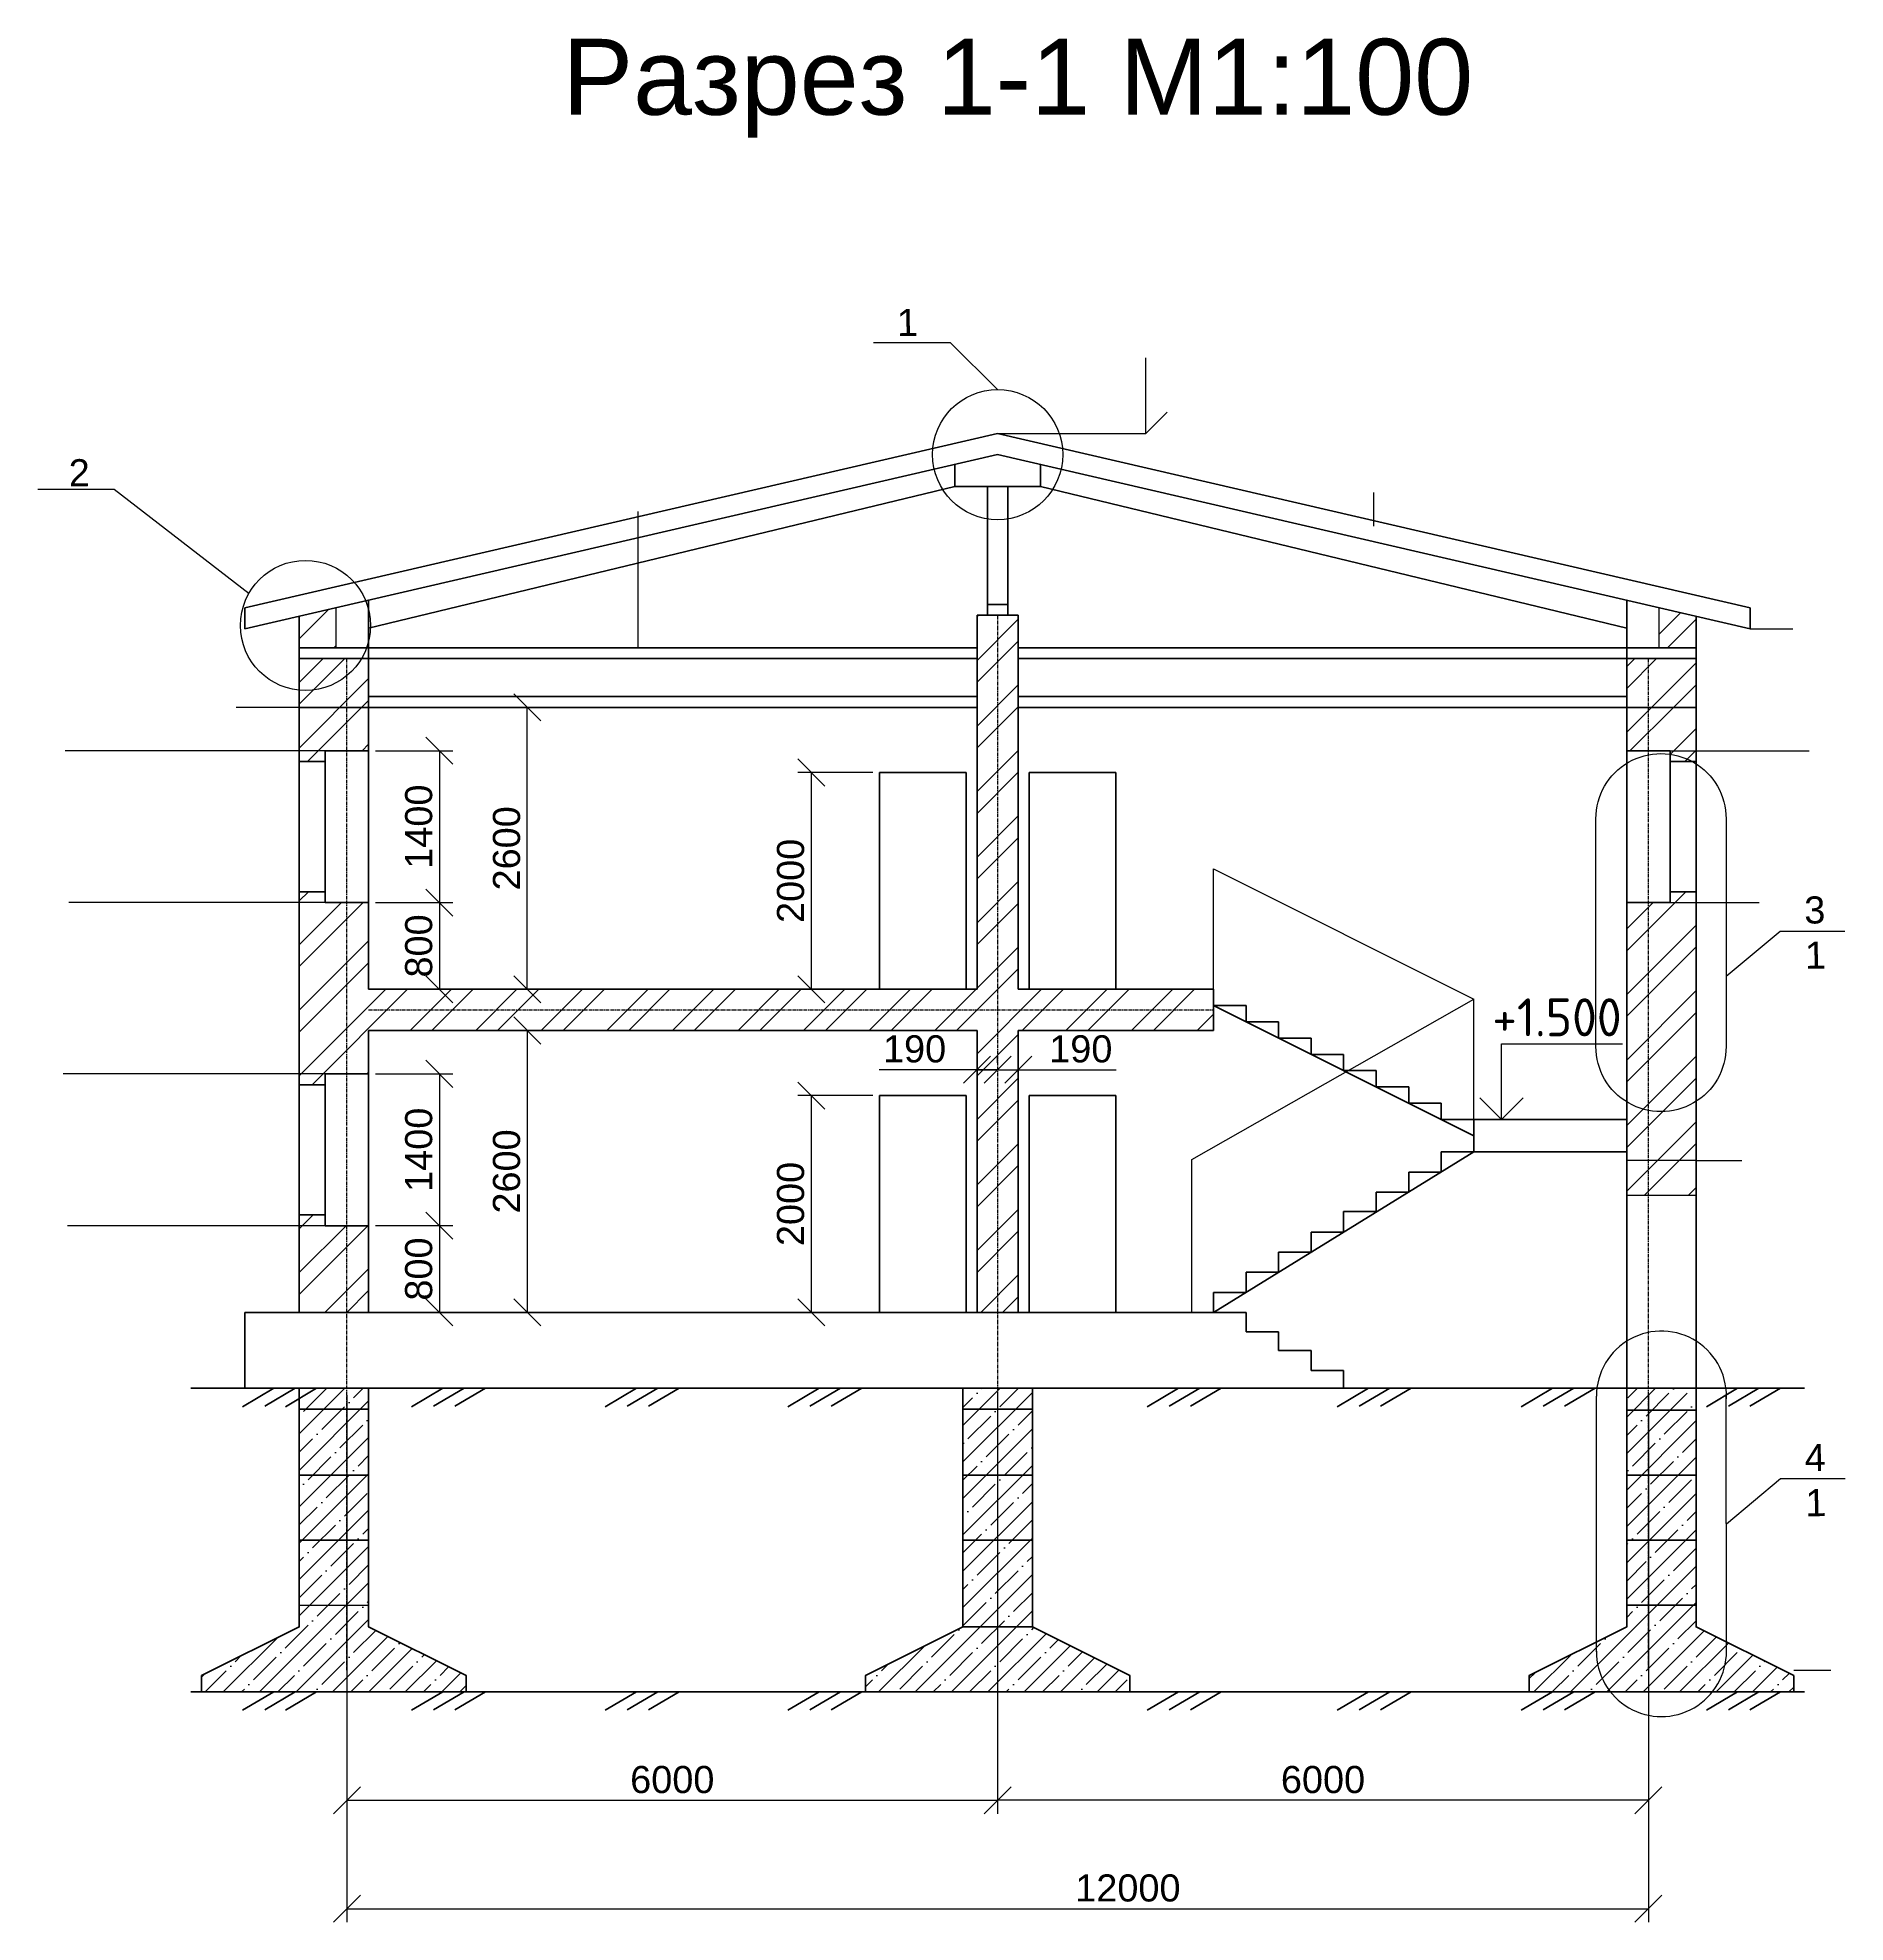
# Model space of a CAD drawing. Header units: millimetres. Extents: x -229914 to 856942, y -268655 to 87212.
# Drawn here: x 361002 to 377669, y -53471 to -36089 of the extents above; entities that cross this region are included whole.
import ezdxf

# ---------------------------------------------------------------- set-up
doc = ezdxf.new("R2010")
doc.units = ezdxf.units.MM
doc.linetypes.add('DASHDOT_axis', pattern=[24, 20, -1.5, 1, -1.5])
doc.linetypes.add('осевая', pattern=[50.8, 31.75, -6.35, 6.35, -6.35])
for name, color, linetype, lineweight in [('каменные и деревянные эл', 7, 'Continuous', 60), ('линия земли на разрезе', 7, 'Continuous', 70), ('линия проёмов ворот дверей и окон', 7, 'Continuous', 40), ('Ось', 7, 'DASHDOT_axis', 25)]:
    doc.layers.add(name, color=color, linetype=linetype, lineweight=lineweight)
doc.styles.add('GOST-2.304_Type-B', font='GOST Common.ttf')
doc.styles.get("Standard").update_dxf_attribs({"font": 'arial.ttf'})
doc.styles.add('Аннотативный', font='arial.ttf')
doc.dimstyles.new('Копия Аннотативный', dxfattribs={"dimscale": 0, "dimtxt": 2.5, "dimasz": 2.5, "dimexe": 1.25, "dimexo": 0.625, "dimtad": 1, "dimtxsty": 'Аннотативный', "dimblk": 'OBLIQUE', "dimcen": 2.5, "dimadec": 0, "dimazin": 0, "dimtfac": 1, "dimtmove": 0, "dimatfit": 3, "dimldrblk": 'OBLIQUE', "dimfxl": 1, "dimarcsym": 0})
pattern_1 = [(45, (265925.92, -66352.9), (-302.3562, 302.3562), []), (45, (266127.5, -66352.9), (-302.3562, 302.3562), [])]
pattern_2 = [(45, (265925.92, -66552.9), (-167.85985, 167.85985), []), (45, (266093.78, -66552.9), (-167.85985, 167.85985), [296.7371, -59.3474, 0, -59.3474])]

# ---------------------------------------------------------------- blocks, each defined once
blk = doc.blocks.new('_Oblique')
at = {"color": 0, "linetype": 'ByBlock', "lineweight": -2}
blk.add_line((-0.5, -0.5), (0.5, 0.5), dxfattribs=at)
blk = doc.blocks.new('*D35')
at = {"layer": 'Defpoints', "color": 0, "linetype": 'ByBlock', "transparency": 16777216}
for p in [(364053, -45646), (364053, -47046), (364706, -47046)]:
    blk.add_point(p, dxfattribs=at)
at = {"layer": 'Ось', "color": 0, "linetype": 'ByBlock', "lineweight": -2, "transparency": 16777216}
for p, q in [((364116, -45646), (364831, -45646)), ((364706, -45646), (364706, -47046)), ((364116, -47046), (364831, -47046))]:
    blk.add_line(p, q, dxfattribs=at)
at = {"layer": 'Ось', "color": 0, "linetype": 'ByBlock', "lineweight": -2, "transparency": 16777216, "xscale": 250, "yscale": 250, "zscale": 250}
for p, rotation in [((364706, -45646), 90), ((364706, -47046), 270)]:
    blk.add_blockref('_Oblique', p, dxfattribs=dict(at, rotation=rotation))
at = {"layer": 'Ось', "color": 0, "linetype": 'ByBlock', "transparency": 16777216, "insert": (364516, -46346), "char_height": 250, "attachment_point": 5, "rotation": 90, "style": 'Аннотативный'}
blk.add_mtext('1400', dxfattribs=at)
blk = doc.blocks.new('*D36')
at = {"layer": 'Defpoints', "color": 0, "linetype": 'ByBlock', "transparency": 16777216}
for p in [(364053, -47046), (364053, -47846), (364706, -47846)]:
    blk.add_point(p, dxfattribs=at)
at = {"layer": 'Ось', "color": 0, "linetype": 'ByBlock', "lineweight": -2, "transparency": 16777216}
for p, q in [((364116, -47046), (364831, -47046)), ((364706, -47046), (364706, -47846)), ((364116, -47846), (364831, -47846))]:
    blk.add_line(p, q, dxfattribs=at)
at = {"layer": 'Ось', "color": 0, "linetype": 'ByBlock', "lineweight": -2, "transparency": 16777216, "xscale": 250, "yscale": 250, "zscale": 250}
for p, rotation in [((364706, -47046), 90), ((364706, -47846), 270)]:
    blk.add_blockref('_Oblique', p, dxfattribs=dict(at, rotation=rotation))
at = {"layer": 'Ось', "color": 0, "linetype": 'ByBlock', "transparency": 16777216, "insert": (364516, -47446), "char_height": 250, "attachment_point": 5, "rotation": 90, "style": 'Аннотативный'}
blk.add_mtext('800', dxfattribs=at)
blk = doc.blocks.new('*D37')
at = {"layer": 'Defpoints', "color": 0, "linetype": 'ByBlock', "transparency": 16777216}
for p in [(364053, -45246), (364053, -47846), (365516, -47846)]:
    blk.add_point(p, dxfattribs=at)
at = {"layer": 'Ось', "color": 0, "linetype": 'ByBlock', "lineweight": -2, "transparency": 16777216}
for p, q in [((364116, -45246), (365641, -45246)), ((365516, -45246), (365516, -47846)), ((364116, -47846), (365641, -47846))]:
    blk.add_line(p, q, dxfattribs=at)
at = {"layer": 'Ось', "color": 0, "linetype": 'ByBlock', "lineweight": -2, "transparency": 16777216, "xscale": 250, "yscale": 250, "zscale": 250}
for p, rotation in [((365516, -45246), 90), ((365516, -47846), 270)]:
    blk.add_blockref('_Oblique', p, dxfattribs=dict(at, rotation=rotation))
at = {"layer": 'Ось', "color": 0, "linetype": 'ByBlock', "transparency": 16777216, "insert": (365326, -46546), "char_height": 250, "attachment_point": 5, "rotation": 90, "style": 'Аннотативный'}
blk.add_mtext('2600', dxfattribs=at)
blk = doc.blocks.new('*D38')
at = {"layer": 'Defpoints', "color": 0, "linetype": 'ByBlock', "transparency": 16777216}
for p in [(364053, -42266), (365516, -42266), (364053, -44866)]:
    blk.add_point(p, dxfattribs=at)
at = {"layer": 'Ось', "color": 0, "linetype": 'ByBlock', "lineweight": -2, "transparency": 16777216}
for p, q in [((364116, -42266), (365641, -42266)), ((365516, -44866), (365516, -42266)), ((364116, -44866), (365641, -44866))]:
    blk.add_line(p, q, dxfattribs=at)
at = {"layer": 'Ось', "color": 0, "linetype": 'ByBlock', "lineweight": -2, "transparency": 16777216, "xscale": 250, "yscale": 250, "zscale": 250}
for p, rotation in [((365516, -42266), 90), ((365516, -44866), 270)]:
    blk.add_blockref('_Oblique', p, dxfattribs=dict(at, rotation=rotation))
at = {"layer": 'Ось', "color": 0, "linetype": 'ByBlock', "transparency": 16777216, "insert": (365326, -43566), "char_height": 250, "attachment_point": 5, "rotation": 90, "style": 'Аннотативный'}
blk.add_mtext('2600', dxfattribs=at)
blk = doc.blocks.new('*D39')
at = {"layer": 'Defpoints', "color": 0, "linetype": 'ByBlock', "transparency": 16777216}
for p in [(364053, -42666), (364053, -44066), (364706, -44066)]:
    blk.add_point(p, dxfattribs=at)
at = {"layer": 'Ось', "color": 0, "linetype": 'ByBlock', "lineweight": -2, "transparency": 16777216}
for p, q in [((364116, -42666), (364831, -42666)), ((364706, -42666), (364706, -44066)), ((364116, -44066), (364831, -44066))]:
    blk.add_line(p, q, dxfattribs=at)
at = {"layer": 'Ось', "color": 0, "linetype": 'ByBlock', "lineweight": -2, "transparency": 16777216, "xscale": 250, "yscale": 250, "zscale": 250}
for p, rotation in [((364706, -42666), 90), ((364706, -44066), 270)]:
    blk.add_blockref('_Oblique', p, dxfattribs=dict(at, rotation=rotation))
at = {"layer": 'Ось', "color": 0, "linetype": 'ByBlock', "transparency": 16777216, "insert": (364516, -43366), "char_height": 250, "attachment_point": 5, "rotation": 90, "style": 'Аннотативный'}
blk.add_mtext('1400', dxfattribs=at)
blk = doc.blocks.new('*D40')
at = {"layer": 'Defpoints', "color": 0, "linetype": 'ByBlock', "transparency": 16777216}
for p in [(364053, -44066), (364053, -44866), (364706, -44866)]:
    blk.add_point(p, dxfattribs=at)
at = {"layer": 'Ось', "color": 0, "linetype": 'ByBlock', "lineweight": -2, "transparency": 16777216}
for p, q in [((364116, -44066), (364831, -44066)), ((364706, -44066), (364706, -44866)), ((364116, -44866), (364831, -44866))]:
    blk.add_line(p, q, dxfattribs=at)
at = {"layer": 'Ось', "color": 0, "linetype": 'ByBlock', "lineweight": -2, "transparency": 16777216, "xscale": 250, "yscale": 250, "zscale": 250}
for p, rotation in [((364706, -44066), 90), ((364706, -44866), 270)]:
    blk.add_blockref('_Oblique', p, dxfattribs=dict(at, rotation=rotation))
at = {"layer": 'Ось', "color": 0, "linetype": 'ByBlock', "transparency": 16777216, "insert": (364516, -44466), "char_height": 250, "attachment_point": 5, "rotation": 90, "style": 'Аннотативный'}
blk.add_mtext('800', dxfattribs=at)
blk = doc.blocks.new('*D41')
at = {"layer": 'Defpoints', "color": 0, "linetype": 'ByBlock', "transparency": 16777216}
for p in [(369663, -45608), (369663, -45608), (369853, -45608)]:
    blk.add_point(p, dxfattribs=at)
at = {"layer": 'Ось', "color": 0, "linetype": 'ByBlock', "lineweight": -2, "transparency": 16777216}
for p, q in [((369663, -45545), (369663, -45483)), ((369853, -45545), (369853, -45483)), ((369663, -45608), (368760, -45608)), ((369853, -45608), (369663, -45608))]:
    blk.add_line(p, q, dxfattribs=at)
at = {"layer": 'Ось', "color": 0, "linetype": 'ByBlock', "lineweight": -2, "transparency": 16777216, "xscale": 250, "yscale": 250, "zscale": 250, "rotation": 180}
blk.add_blockref('_Oblique', (369663, -45608), dxfattribs=at)
at = {"layer": 'Ось', "color": 0, "linetype": 'ByBlock', "lineweight": -2, "transparency": 16777216, "xscale": 250, "yscale": 250, "zscale": 250}
blk.add_blockref('_Oblique', (369853, -45608), dxfattribs=at)
at = {"layer": 'Ось', "color": 0, "linetype": 'ByBlock', "transparency": 16777216, "insert": (369087, -45417), "char_height": 250, "attachment_point": 5, "style": 'Аннотативный'}
blk.add_mtext('190', dxfattribs=at)
blk = doc.blocks.new('*D42')
at = {"layer": 'Defpoints', "color": 0, "linetype": 'ByBlock', "transparency": 16777216}
for p in [(369853, -45608), (370043, -45608), (370043, -45608)]:
    blk.add_point(p, dxfattribs=at)
at = {"layer": 'Ось', "color": 0, "linetype": 'ByBlock', "lineweight": -2, "transparency": 16777216}
for p, q in [((369853, -45545), (369853, -45483)), ((369853, -45608), (370043, -45608)), ((370043, -45608), (370946, -45608)), ((370043, -45670), (370043, -45733))]:
    blk.add_line(p, q, dxfattribs=at)
at = {"layer": 'Ось', "color": 0, "linetype": 'ByBlock', "lineweight": -2, "transparency": 16777216, "xscale": 250, "yscale": 250, "zscale": 250, "rotation": 180}
blk.add_blockref('_Oblique', (369853, -45608), dxfattribs=at)
at = {"layer": 'Ось', "color": 0, "linetype": 'ByBlock', "lineweight": -2, "transparency": 16777216, "xscale": 250, "yscale": 250, "zscale": 250}
blk.add_blockref('_Oblique', (370043, -45608), dxfattribs=at)
at = {"layer": 'Ось', "color": 0, "linetype": 'ByBlock', "transparency": 16777216, "insert": (370620, -45417), "char_height": 250, "attachment_point": 5, "style": 'Аннотативный'}
blk.add_mtext('190', dxfattribs=at)
blk = doc.blocks.new('*D43')
at = {"layer": 'Defpoints', "color": 0, "linetype": 'ByBlock', "transparency": 16777216}
for p in [(368763, -45846), (368135, -47846), (368763, -47846)]:
    blk.add_point(p, dxfattribs=at)
at = {"layer": 'Ось', "color": 0, "linetype": 'ByBlock', "lineweight": -2, "transparency": 16777216}
for p, q in [((368701, -45846), (368010, -45846)), ((368135, -45846), (368135, -47846)), ((368701, -47846), (368010, -47846))]:
    blk.add_line(p, q, dxfattribs=at)
at = {"layer": 'Ось', "color": 0, "linetype": 'ByBlock', "lineweight": -2, "transparency": 16777216, "xscale": 250, "yscale": 250, "zscale": 250}
for p, rotation in [((368135, -45846), 90), ((368135, -47846), 270)]:
    blk.add_blockref('_Oblique', p, dxfattribs=dict(at, rotation=rotation))
at = {"layer": 'Ось', "color": 0, "linetype": 'ByBlock', "transparency": 16777216, "insert": (367945, -46846), "char_height": 250, "attachment_point": 5, "rotation": 90, "style": 'Аннотативный'}
blk.add_mtext('2000', dxfattribs=at)
blk = doc.blocks.new('*D44')
at = {"layer": 'Defpoints', "color": 0, "linetype": 'ByBlock', "transparency": 16777216}
for p in [(368763, -42866), (368135, -44866), (368763, -44866)]:
    blk.add_point(p, dxfattribs=at)
at = {"layer": 'Ось', "color": 0, "linetype": 'ByBlock', "lineweight": -2, "transparency": 16777216}
for p, q in [((368701, -42866), (368010, -42866)), ((368135, -42866), (368135, -44866)), ((368701, -44866), (368010, -44866))]:
    blk.add_line(p, q, dxfattribs=at)
at = {"layer": 'Ось', "color": 0, "linetype": 'ByBlock', "lineweight": -2, "transparency": 16777216, "xscale": 250, "yscale": 250, "zscale": 250}
for p, rotation in [((368135, -42866), 90), ((368135, -44866), 270)]:
    blk.add_blockref('_Oblique', p, dxfattribs=dict(at, rotation=rotation))
at = {"layer": 'Ось', "color": 0, "linetype": 'ByBlock', "transparency": 16777216, "insert": (367945, -43866), "char_height": 250, "attachment_point": 5, "rotation": 90, "style": 'Аннотативный'}
blk.add_mtext('2000', dxfattribs=at)
blk = doc.blocks.new('*D353')
at = {"color": 0, "lineweight": -2, "transparency": 16777216}
for p, q in [((363853, -48609), (363853, -52471)), ((369853, -48609), (369853, -52471)), ((363853, -52346), (369853, -52346))]:
    blk.add_line(p, q, dxfattribs=at)
at = {"layer": 'Defpoints', "color": 0, "transparency": 16777216}
for p in [(363853, -48546), (369853, -48546), (369853, -52346)]:
    blk.add_point(p, dxfattribs=at)
at = {"color": 0, "lineweight": -2, "transparency": 16777216, "xscale": 250, "yscale": 250, "zscale": 250, "rotation": 180}
blk.add_blockref('_Oblique', (363853, -52346), dxfattribs=at)
at = {"color": 0, "lineweight": -2, "transparency": 16777216, "xscale": 250, "yscale": 250, "zscale": 250}
blk.add_blockref('_Oblique', (369853, -52346), dxfattribs=at)
at = {"color": 0, "transparency": 16777216, "insert": (366853, -52156), "char_height": 250, "attachment_point": 5, "style": 'Аннотативный'}
blk.add_mtext('6000', dxfattribs=at)
blk = doc.blocks.new('*D354')
at = {"color": 0, "lineweight": -2, "transparency": 16777216}
for p, q in [((369853, -48609), (369853, -52471)), ((375853, -48609), (375853, -52471)), ((375853, -52346), (369853, -52346))]:
    blk.add_line(p, q, dxfattribs=at)
at = {"layer": 'Defpoints', "color": 0, "transparency": 16777216}
for p in [(369853, -48546), (375853, -48546), (369853, -52346)]:
    blk.add_point(p, dxfattribs=at)
at = {"color": 0, "lineweight": -2, "transparency": 16777216, "xscale": 250, "yscale": 250, "zscale": 250, "rotation": 180}
blk.add_blockref('_Oblique', (369853, -52346), dxfattribs=at)
at = {"color": 0, "lineweight": -2, "transparency": 16777216, "xscale": 250, "yscale": 250, "zscale": 250}
blk.add_blockref('_Oblique', (375853, -52346), dxfattribs=at)
at = {"color": 0, "transparency": 16777216, "insert": (372853, -52156), "char_height": 250, "attachment_point": 5, "style": 'Аннотативный'}
blk.add_mtext('6000', dxfattribs=at)
blk = doc.blocks.new('*D355')
at = {"color": 0, "lineweight": -2, "transparency": 16777216}
for p, q in [((363853, -52409), (363853, -53471)), ((375853, -52409), (375853, -53471)), ((363853, -53346), (375853, -53346))]:
    blk.add_line(p, q, dxfattribs=at)
at = {"layer": 'Defpoints', "color": 0, "transparency": 16777216}
for p in [(363853, -52346), (375853, -52346), (375853, -53346)]:
    blk.add_point(p, dxfattribs=at)
at = {"color": 0, "lineweight": -2, "transparency": 16777216, "xscale": 250, "yscale": 250, "zscale": 250, "rotation": 180}
blk.add_blockref('_Oblique', (363853, -53346), dxfattribs=at)
at = {"color": 0, "lineweight": -2, "transparency": 16777216, "xscale": 250, "yscale": 250, "zscale": 250}
blk.add_blockref('_Oblique', (375853, -53346), dxfattribs=at)
at = {"color": 0, "transparency": 16777216, "insert": (371054, -53156), "char_height": 250, "attachment_point": 5, "style": 'Аннотативный'}
blk.add_mtext('12000', dxfattribs=at)

msp = doc.modelspace()

# ---------------------------------------------------------------- hatches: boundary and pattern name
at = {"lineweight": 25}
h = msp.add_hatch(dxfattribs=at)
h.set_pattern_fill('ANSI32', color=256, scale=44.892)
h.set_pattern_definition(pattern_1)
h.paths.add_polyline_path([(363413.41508, -41424.81293), (363413.15985, -41716.18822), (363753.15985, -41716.18822), (363753.15985, -41346.20415)])
h = msp.add_hatch(dxfattribs=at)
h.set_pattern_fill('ANSI32', color=256, scale=44.892)
h.set_pattern_definition(pattern_1)
h.paths.add_polyline_path([(376292.90462, -41424.81293), (376293.15985, -41716.18822), (375953.15985, -41716.18822), (375953.15985, -41346.20415)])
h = msp.add_hatch(dxfattribs=at)
h.set_pattern_fill('ANSI32', color=256, scale=44.892)
h.set_pattern_definition(pattern_1)
h.paths.add_polyline_path([(369663.15985, -44866.18822), (364053.15985, -44866.18822), (364053.15985, -44066.18822), (363653.15985, -44066.18822), (363653.15985, -43966.18822), (363413.15985, -43966.18822), (363413.15985, -45746.18822), (363653.15985, -45746.18822), (363653.15985, -45646.18822), (364053.15985, -45646.18822), (364053.15985, -45246.18822), (369663.15985, -45246.18822), (369663.15985, -47846.18822), (370043.15985, -47846.18822), (370043.15985, -45246.18822), (371843.15985, -45246.18822), (371843.15985, -44866.18822), (370043.15985, -44866.18822), (370043.15985, -41416.18822), (369663.15985, -41416.18822)])
h = msp.add_hatch(dxfattribs=at)
h.set_pattern_fill('ANSI32', color=256, scale=44.892)
h.set_pattern_definition(pattern_1)
h.paths.add_polyline_path([(364053.15985, -41816.18822), (363413.15985, -41816.18822), (363413.15985, -42666.18822), (364053.15985, -42666.18822)])
h.paths.add_polyline_path([(376293.15985, -41816.18822), (375653.15985, -41816.18822), (375653.15985, -42266.18822), (376293.15985, -42266.18822)])
h = msp.add_hatch(dxfattribs=at)
h.set_pattern_fill('ANSI32', color=256, scale=44.892)
h.set_pattern_definition(pattern_1)
h.paths.add_polyline_path([(376293.15985, -42266.18822), (375653.15985, -42266.18822), (375653.15985, -42666.18822), (376053.15985, -42666.18822), (376053.15985, -42766.18822), (376293.15985, -42766.18822)])
h.paths.add_polyline_path([(376293.15985, -43966.18822), (376053.15985, -43966.18822), (376053.15985, -44066.18822), (375653.15985, -44066.18822), (375653.15985, -46446.18822), (376293.15985, -46446.18822)])
h.paths.add_polyline_path([(376293.15985, -46446.18822), (375653.15985, -46446.18822), (375653.15985, -46766.68156), (376293.15985, -46766.68156)])
at = {"linetype": 'DASHDOT_axis'}
h = msp.add_hatch(dxfattribs=at)
h.set_pattern_fill('ANSI32', color=256, scale=44.892)
h.set_pattern_definition(pattern_1)
h.paths.add_polyline_path([(363653.15985, -42766.18822), (363653.15985, -42666.18822), (363413.15985, -42666.18822), (363413.15985, -42766.18822)])
at = {"lineweight": 25}
h = msp.add_hatch(dxfattribs=at)
h.set_pattern_fill('ANSI32', color=256, scale=44.892)
h.set_pattern_definition(pattern_1)
h.paths.add_polyline_path([(363413.15985, -47846.18822), (364053.15985, -47846.18822), (364053.15985, -47046.18822), (363653.15985, -47046.18822), (363653.15985, -46946.18822), (363413.15985, -46946.18822)])
h = msp.add_hatch(dxfattribs=at)
h.set_pattern_fill('ANSI35', color=256, scale=37.3842)
h.set_pattern_definition(pattern_2)
h.paths.add_polyline_path([(364053.15985, -48946.18822), (363413.15985, -48946.18822), (363413.15985, -49546.18822), (364053.15985, -49546.18822)])
h.paths.add_polyline_path([(364053.15985, -49546.18822), (363413.15985, -49546.18822), (363413.15985, -50146.18822), (364053.15985, -50146.18822)])
h.paths.add_polyline_path([(364053.15985, -50146.18822), (363413.15985, -50146.18822), (363413.15985, -50746.18822), (364053.15985, -50746.18822)])
h.paths.add_polyline_path([(364053.15985, -50746.18822), (363413.15985, -50746.18822), (362513.15985, -51196.18822), (362513.15985, -51346.18822), (364953.15985, -51346.18822), (364953.15985, -51196.18822)])
h.paths.add_polyline_path([(364053.15985, -48546.18822), (363572.57346, -48546.18822), (363413.15985, -48640.29455), (363413.15985, -48946.18822), (364053.15985, -48946.18822)])
h = msp.add_hatch(dxfattribs=at)
h.set_pattern_fill('ANSI35', color=256, scale=37.3842)
h.set_pattern_definition(pattern_2)
h.paths.add_polyline_path([(370173.15985, -48946.18822), (369533.15985, -48946.18822), (369533.15985, -49546.18822), (370173.15985, -49546.18822)])
h.paths.add_polyline_path([(370173.15985, -49546.18822), (369533.15985, -49546.18822), (369533.15985, -50146.18822), (370173.15985, -50146.18822)])
h.paths.add_polyline_path([(370173.15985, -50146.18822), (369533.15985, -50146.18822), (369533.15985, -50746.18822), (370173.15985, -50746.18822)])
h.paths.add_polyline_path([(370173.15985, -50746.18822), (369533.15985, -50746.18822), (368633.15985, -51196.18822), (368633.15985, -51346.18822), (371073.15985, -51346.18822), (371073.15985, -51196.18822)])
h.paths.add_polyline_path([(370173.15985, -48546.18822), (369692.57346, -48546.18822), (369533.15985, -48640.29455), (369533.15985, -48946.18822), (370173.15985, -48946.18822)])
h = msp.add_hatch(dxfattribs=at)
h.set_pattern_fill('ANSI35', color=256, scale=37.3842)
h.set_pattern_definition(pattern_2)
h.paths.add_polyline_path([(375653.15985, -48946.18822), (376293.15985, -48946.18822), (376293.15985, -49546.18822), (375653.15985, -49546.18822)])
h.paths.add_polyline_path([(375653.15985, -49546.18822), (376293.15985, -49546.18822), (376293.15985, -50146.18822), (375653.15985, -50146.18822)])
h.paths.add_polyline_path([(375653.15985, -50146.18822), (376293.15985, -50146.18822), (376293.15985, -50746.18822), (375653.15985, -50746.18822)])
h.paths.add_polyline_path([(375653.15985, -50746.18822), (376293.15985, -50746.18822), (377193.15985, -51196.18822), (377193.15985, -51346.18822), (374753.15985, -51346.18822), (374753.15985, -51196.18822)])
h.paths.add_polyline_path([(375653.15985, -48546.18822), (376133.74624, -48546.18822), (376293.15985, -48640.29455), (376293.15985, -48946.18822), (375653.15985, -48946.18822)])

# ---------------------------------------------------------------- linework, layer by layer
for p, q in [((369418.65187, -38902.38462), (368707.67394, -38902.38462)), ((369853.15985, -39334.81064), (369418.65187, -38902.38462)), ((371219.93947, -39741.19914), (371219.93947, -39042.95686)), ((371219.93947, -39741.19914), (371417.53178, -39542.2978)), ((371219.93947, -39741.19914), (371219.93947, -39741.19914)), ((376569.3366, -44745.11267), (377068.05004, -44329.27675)), ((377068.05004, -44329.27675), (377665.61199, -44329.27675)), ((376293.15985, -46766.68156), (375653.15985, -46766.68156)), ((375373.59819, -50975.91447), (375373.59338, -48619.30081)), ((376573.58827, -50971.03611), (376571.79183, -48619.30081)), ((376572.69005, -49795.16846), (377071.40349, -49379.33254)), ((377071.40349, -49379.33254), (377668.96544, -49379.33254))]:
    msp.add_line(p, q)
for p, q in [((363753.15985, -41716.18822), (363753.15985, -41346.20415)), ((375953.15985, -41716.18822), (375953.15985, -41346.20415)), ((363653.15985, -42666.18822), (363653.15985, -42766.18822)), ((371843.15985, -44866.18822), (371843.15985, -43756.18822)), ((371843.15985, -43756.18822), (374243.15985, -44956.18822)), ((371843.15985, -44866.18822), (371843.15985, -45016.18822)), ((374243.15985, -46066.18822), (374243.15985, -44956.18822)), ((374243.15985, -46066.18822), (374243.15985, -46216.18822)), ((371643.15985, -47846.18822), (371643.15985, -46436.18822)), ((376293.15985, -46446.18822), (375653.15985, -46446.18822)), ((364053.15985, -47046.18822), (363653.15985, -47046.18822)), ((372743.15985, -48346.18822), (372743.15985, -48346.18822)), ((363413.15985, -50546.18822), (364053.15985, -50546.18822))]:
    msp.add_line(p, q, dxfattribs=at)
at = {"linetype": 'осевая'}
msp.add_line((369853.15985, -41416.18822), (369853.15985, -51146.18822), dxfattribs=at)
at = {"lineweight": 40}
for p, q in [((375653.15985, -42666.18822), (376053.15985, -42666.18822)), ((376053.15985, -44066.18822), (376053.15985, -42666.18822)), ((363653.15985, -42766.18822), (363413.15985, -42766.18822)), ((376053.15985, -42766.18822), (376293.15985, -42766.18822)), ((363653.15985, -43966.18822), (363413.15985, -43966.18822)), ((376053.15985, -43966.18822), (376293.15985, -43966.18822)), ((375653.15985, -44066.18822), (376053.15985, -44066.18822)), ((364053.15985, -45646.18822), (363653.15985, -45646.18822)), ((363653.15985, -47046.18822), (363653.15985, -45646.18822)), ((363653.15985, -45746.18822), (363413.15985, -45746.18822)), ((363653.15985, -46946.18822), (363413.15985, -46946.18822))]:
    msp.add_line(p, q, dxfattribs=at)
at = {"linetype": 'осевая', "lineweight": 25}
msp.add_line((364053.15985, -45056.18822), (371843.15985, -45056.18822), dxfattribs=at)
at = {"lineweight": 60}
for p, q in [((363413.15985, -48738.8106), (364053.15985, -48738.8106)), ((369533.15985, -48738.8106), (370173.15985, -48738.8106)), ((370173.15985, -48738.8106), (369533.15985, -48738.8106)), ((376293.15985, -48746.18822), (375653.15985, -48746.18822)), ((363413.15985, -49346.18822), (364053.15985, -49346.18822)), ((369533.15985, -49346.18822), (370173.15985, -49346.18822)), ((376293.15985, -49346.18822), (375653.15985, -49346.18822)), ((363413.15985, -49946.18822), (364053.15985, -49946.18822)), ((369533.15985, -49946.18822), (370173.15985, -49946.18822)), ((376293.15985, -49946.18822), (375653.15985, -49946.18822)), ((376293.15985, -50546.18822), (375653.15985, -50546.18822)), ((369533.15985, -50746.18822), (370173.15985, -50746.18822))]:
    msp.add_line(p, q, dxfattribs=at)
for points in [[(362950.41129, -41219.53203), (361707.78702, -40255.27212), (361001.76587, -40255.27212)], [(366142.43958, -47846.18822), (366172.24518, -47846.18822)]]:
    msp.add_lwpolyline(points)
at = {"lineweight": 40}
msp.add_lwpolyline([(364053.15985, -44066.18822), (363653.15985, -44066.18822), (363653.15985, -42666.18822), (364053.15985, -42666.18822)], dxfattribs=at)
msp.add_lwpolyline([(376569.61081, -43292.2931), (376569.61076, -45394.23585, -1.0004224427), (375369.61087, -45394.23585), (375369.61081, -43292.2931, -1.0000000255)], format="xyb", close=True)
at = {"linetype": 'DASHDOT_axis'}
for points in [[(363853.15985, -51346.18822), (363853.15985, -52349.93822)], [(369853.15985, -51346.18822), (369853.15985, -52349.93822)], [(375853.15985, -51346.18822), (375853.15985, -52349.93822)]]:
    msp.add_lwpolyline(points, dxfattribs=at)
for centre in [(369853.15985, -39934.81064), (363471.20719, -41510.02782)]:
    msp.add_circle(centre, 600)
for centre, start, end in [((375973.59328, -48618.95568), 355.602215064, 180.032957075), ((375973.59328, -50973.48886), 179.768604281, 0.234221303)]:
    msp.add_arc(centre, 600, start, end)
at = {"layer": 'каменные и деревянные эл'}
for p, q in [((362913.15985, -41346.94849), (369853.15985, -39741.19914)), ((376793.15985, -41346.94849), (369853.15985, -39741.19914)), ((369853.15985, -39934.81064), (362913.15985, -41540.55998)), ((369853.15985, -39934.81064), (376793.15985, -41540.55998)), ((369458.15985, -40228.55755), (369458.15985, -40026.20415)), ((370248.15985, -40228.55755), (370248.15985, -40026.20415)), ((364053.15985, -41533.94974), (369458.15985, -40228.55755)), ((369458.15985, -40228.55755), (370248.15985, -40228.55755)), ((369758.15985, -41316.18822), (369758.15985, -40228.55755)), ((369948.15985, -41316.18822), (369948.15985, -40228.55755)), ((375653.15985, -41533.94974), (370248.15985, -40228.55755)), ((362913.15985, -41540.55998), (362913.15985, -41346.94849)), ((369758.15985, -41416.18822), (369758.15985, -41316.18822)), ((369758.15985, -41316.18822), (369948.15985, -41316.18822)), ((369948.15985, -41316.18822), (369948.15985, -41416.18822)), ((375653.15985, -48546.18822), (375653.15985, -41276.79136)), ((376793.15985, -41346.94849), (376793.15985, -41540.55998)), ((363413.15985, -41424.87199), (363413.15985, -47846.18822)), ((369663.15985, -44866.18822), (369663.15985, -41416.18822)), ((369663.15985, -41416.18822), (370043.15985, -41416.18822)), ((370043.15985, -44866.18822), (370043.15985, -41416.18822)), ((376293.15985, -48546.18822), (376293.15985, -41423.70984)), ((363413.15985, -41716.18822), (369663.15985, -41716.18822)), ((370043.15985, -41716.18822), (376293.15985, -41716.18822)), ((363413.15985, -41816.18822), (369663.15985, -41816.18822)), ((370043.15985, -41816.18822), (376293.15985, -41816.18822)), ((364053.15985, -42166.18822), (369663.15985, -42166.18822)), ((370043.15985, -42166.18822), (375653.15985, -42166.18822)), ((363413.15985, -42266.18822), (369663.15985, -42266.18822)), ((370043.15985, -42266.18822), (376293.15985, -42266.18822)), ((364053.15985, -44866.18822), (369663.15985, -44866.18822)), ((370043.15985, -44866.18822), (371843.15985, -44866.18822)), ((371843.15985, -44866.18822), (371843.15985, -45246.18822)), ((371843.15985, -45016.18822), (372143.15985, -45016.18822)), ((372143.15985, -45016.18822), (372143.15985, -45166.18822)), ((372143.15985, -45166.18822), (372443.15985, -45166.18822)), ((372443.15985, -45166.18822), (372443.15985, -45316.18822)), ((364053.15985, -45246.18822), (369663.15985, -45246.18822)), ((364053.15985, -45246.18822), (364053.15985, -47846.18822)), ((369663.15985, -47846.18822), (369663.15985, -45246.18822)), ((370043.15985, -47846.18822), (370043.15985, -45246.18822)), ((371843.15985, -45246.18822), (370043.15985, -45246.18822)), ((372443.15985, -45316.18822), (372743.15985, -45316.18822)), ((372743.15985, -45316.18822), (372743.15985, -45466.18822)), ((372743.15985, -45466.18822), (373043.15985, -45466.18822)), ((373043.15985, -45466.18822), (373043.15985, -45616.18822)), ((373043.15985, -45616.18822), (373343.15985, -45616.18822)), ((373343.15985, -45616.18822), (373343.15985, -45766.18822)), ((373343.15985, -45766.18822), (373643.15985, -45766.18822)), ((373643.15985, -45766.18822), (373643.15985, -45916.18822)), ((373643.15985, -45916.18822), (373943.15985, -45916.18822)), ((373943.15985, -45916.18822), (373943.15985, -46066.18822)), ((373943.15985, -46066.18822), (375653.15985, -46066.18822)), ((371843.15985, -47846.18822), (374243.15985, -46366.18822)), ((374243.15985, -46366.18822), (373943.15985, -46366.18822)), ((373943.15985, -46366.18822), (373943.15985, -46551.18822)), ((375653.15985, -46366.18822), (374153.15985, -46366.18822)), ((373943.15985, -46551.18822), (373643.15985, -46551.18822)), ((373643.15985, -46551.18822), (373643.15985, -46736.18822)), ((373643.15985, -46736.18822), (373343.15985, -46736.18822)), ((373343.15985, -46736.18822), (373343.15985, -46916.18822)), ((373343.15985, -46916.18822), (373043.15985, -46916.18822)), ((373043.15985, -46916.18822), (373043.15985, -47106.18822)), ((373043.15985, -47106.18822), (372743.15985, -47106.18822)), ((372743.15985, -47106.18822), (372743.15985, -47291.18822)), ((372743.15985, -47291.18822), (372443.15985, -47291.18822)), ((372443.15985, -47291.18822), (372443.15985, -47476.18822)), ((372443.15985, -47476.18822), (372143.15985, -47476.18822)), ((372143.15985, -47476.18822), (372143.15985, -47661.18822)), ((372143.15985, -47661.18822), (371843.15985, -47661.18822)), ((371843.15985, -47661.18822), (371843.15985, -47846.18822)), ((362913.15985, -47846.18822), (371843.15985, -47846.18822)), ((362913.15985, -47846.18822), (362913.15985, -48546.18822)), ((371843.15985, -47846.18822), (372143.15985, -47846.18822)), ((372143.15985, -47846.18822), (372143.15985, -48026.18822)), ((372143.15985, -48026.18822), (372443.15985, -48026.18822)), ((372443.15985, -48026.18822), (372443.15985, -48196.18822)), ((372443.15985, -48196.18822), (372743.15985, -48196.18822)), ((372743.15985, -48196.18822), (372743.15985, -48381.80482)), ((372743.15985, -48381.80482), (373043.15985, -48381.80482)), ((373043.15985, -48381.80482), (373043.15985, -48546.18822))]:
    msp.add_line(p, q, dxfattribs=at)
at = {"layer": 'каменные и деревянные эл', "lineweight": 25}
msp.add_line((371643.15985, -46436.18822), (374243.15985, -44956.18822), dxfattribs=at)
at = {"layer": 'каменные и деревянные эл', "lineweight": 60}
for p, q in [((371843.15985, -45016.18822), (374243.15985, -46216.18822)), ((374243.15985, -46066.18822), (374243.15985, -46366.18822))]:
    msp.add_line(p, q, dxfattribs=at)
at = {"layer": 'каменные и деревянные эл'}
msp.add_lwpolyline([(364053.15985, -41276.79136), (364053.15985, -44866.18822)], dxfattribs=at)
at = {"layer": 'каменные и деревянные эл', "lineweight": 60}
for points in [[(364053.15985, -48546.18822), (364053.15985, -50746.18822), (364953.15985, -51196.18822), (364953.15985, -51346.18822), (362513.15985, -51346.18822), (362513.15985, -51196.18822), (363413.15985, -50746.18822), (363413.15985, -48546.18822)], [(370173.15985, -48546.18822), (370173.15985, -50746.18822), (371073.15985, -51196.18822), (371073.15985, -51346.18822), (368633.15985, -51346.18822), (368633.15985, -51196.18822), (369533.15985, -50746.18822), (369533.15985, -48546.18822)], [(375653.15985, -48546.18822), (375653.15985, -50746.18822), (374753.15985, -51196.18822), (374753.15985, -51346.18822), (377193.15985, -51346.18822), (377193.15985, -51196.18822), (376293.15985, -50746.18822), (376293.15985, -48546.18822)]]:
    msp.add_lwpolyline(points, dxfattribs=at)
at = {"layer": 'линия земли на разрезе'}
for p, q in [((362413.15985, -48546.18822), (377293.15985, -48546.18822)), ((363179.58752, -48546.18822), (362891.63919, -48715.62435)), ((363376.771, -48546.18822), (363094.74649, -48712.13862)), ((363572.57346, -48546.18822), (363285.55317, -48715.62435)), ((364736.21072, -48546.18822), (364448.26238, -48715.62435)), ((364933.39419, -48546.18822), (364651.36969, -48712.13862)), ((365130.57767, -48546.18822), (364848.55316, -48712.13862)), ((366522.06956, -48546.18822), (366234.12123, -48715.62435)), ((366719.25304, -48546.18822), (366437.22853, -48712.13862)), ((366916.43651, -48546.18822), (366634.41201, -48712.13862)), ((368206.84531, -48546.18822), (367918.89698, -48715.62435)), ((368404.02879, -48546.18822), (368122.00428, -48712.13862)), ((368601.21226, -48546.18822), (368319.18776, -48712.13862)), ((371520.2324, -48546.18822), (371232.28406, -48715.62435)), ((371717.41587, -48546.18822), (371435.39137, -48712.13862)), ((371914.59935, -48546.18822), (371632.57485, -48712.13862)), ((373272.39822, -48546.18822), (372984.44988, -48715.62435)), ((373469.58169, -48546.18822), (373187.55719, -48712.13862)), ((373666.76516, -48546.18822), (373384.74066, -48712.13862)), ((374968.40364, -48546.18822), (374680.4553, -48715.62435)), ((375165.58711, -48546.18822), (374883.56261, -48712.13862)), ((375362.77058, -48546.18822), (375080.74608, -48712.13862)), ((376675.64274, -48546.18822), (376387.6944, -48715.62435)), ((376872.82621, -48546.18822), (376590.80171, -48712.13862)), ((377070.00969, -48546.18822), (376787.98518, -48712.13862)), ((362413.15985, -51346.18822), (377293.15985, -51346.18822)), ((363179.58752, -51346.18822), (362891.63919, -51515.62435)), ((363376.771, -51346.18822), (363094.74649, -51512.13862)), ((363572.57346, -51346.18822), (363285.55317, -51515.62435)), ((364736.21072, -51346.18822), (364448.26238, -51515.62435)), ((364933.39419, -51346.18822), (364651.36969, -51512.13862)), ((365130.57767, -51346.18822), (364848.55316, -51512.13862)), ((366522.06956, -51346.18822), (366234.12123, -51515.62435)), ((366719.25304, -51346.18822), (366437.22853, -51512.13862)), ((366916.43651, -51346.18822), (366634.41201, -51512.13862)), ((368206.84531, -51346.18822), (367918.89698, -51515.62435)), ((368404.02879, -51346.18822), (368122.00428, -51512.13862)), ((368601.21226, -51346.18822), (368319.18776, -51512.13862)), ((371520.2324, -51346.18822), (371232.28406, -51515.62435)), ((371717.41587, -51346.18822), (371435.39137, -51512.13862)), ((371914.59935, -51346.18822), (371632.57485, -51512.13862)), ((373272.39822, -51346.18822), (372984.44988, -51515.62435)), ((373469.58169, -51346.18822), (373187.55719, -51512.13862)), ((373666.76516, -51346.18822), (373384.74066, -51512.13862)), ((374968.40364, -51346.18822), (374680.4553, -51515.62435)), ((375165.58711, -51346.18822), (374883.56261, -51512.13862)), ((375362.77058, -51346.18822), (375080.74608, -51512.13862)), ((376675.64274, -51346.18822), (376387.6944, -51515.62435)), ((376872.82621, -51346.18822), (376590.80171, -51512.13862)), ((377070.00969, -51346.18822), (376787.98518, -51512.13862))]:
    msp.add_line(p, q, dxfattribs=at)
at = {"layer": 'линия земли на разрезе', "linetype": 'ByBlock', "lineweight": -2}
msp.add_lwpolyline([(377193.15985, -51146.18822), (377535.92409, -51146.18822)], dxfattribs=at)
at = {"layer": 'линия проёмов ворот дверей и окон'}
for p, q in [((369563.15985, -42866.18822), (368763.15985, -42866.18822)), ((368763.15985, -42866.18822), (368763.15985, -44866.18822)), ((369563.15985, -44866.18822), (369563.15985, -42866.18822)), ((370143.15985, -44866.18822), (370143.15985, -42866.18822)), ((370143.15985, -42866.18822), (370943.15985, -42866.18822)), ((370943.15985, -42866.18822), (370943.15985, -44866.18822)), ((369563.15985, -45846.18822), (368763.15985, -45846.18822)), ((368763.15985, -45846.18822), (368763.15985, -47846.18822)), ((369563.15985, -47846.18822), (369563.15985, -45846.18822)), ((370143.15985, -47846.18822), (370143.15985, -45846.18822)), ((370143.15985, -45846.18822), (370943.15985, -45846.18822)), ((370943.15985, -45846.18822), (370943.15985, -47846.18822)), ((364053.15985, -47046.18822), (363653.15985, -47046.18822))]:
    msp.add_line(p, q, dxfattribs=at)
at = {"layer": 'Ось', "linetype": 'осевая'}
for p, q in [((363853.15985, -51146.18822), (363853.15985, -41816.18822)), ((375853.15985, -51146.18822), (375853.15985, -41816.18822))]:
    msp.add_line(p, q, dxfattribs=at)
at = {"layer": 'Ось', "linetype": 'ByBlock'}
for p, q in [((369663.15985, -45607.53786), (370043.15985, -45607.53786)), ((374498.86664, -46066.18822), (374299.05015, -45866.48367))]:
    msp.add_line(p, q, dxfattribs=at)
for points in [[(369853.15985, -39741.19914), (371219.93947, -39741.19914)], [(373323.15985, -40593.69368), (373323.15985, -40285.18794)], [(366538.15985, -41716.18822), (366538.15985, -40459.567)], [(376793.15985, -41540.55998), (377185.13352, -41540.55998)], [(368043.53127, -41716.18822), (368043.53127, -41716.18822)], [(363413.15985, -42266.18822), (362831.38526, -42266.18822)], [(363653.15985, -42666.18822), (361253.69975, -42666.18822)], [(376053.15985, -42666.18822), (377335.13352, -42666.18822)], [(363653.15985, -44066.18822), (361288.85689, -44066.18822)], [(376053.15985, -44066.18822), (376873.72019, -44066.18822)], [(371209.00046, -44866.18822), (371209.00046, -44866.18822)], [(374698.68314, -45866.48367), (374498.86664, -46066.18822), (374498.86664, -45368.60577), (375614.38988, -45368.60577)], [(363653.15985, -45646.18822), (361235.36646, -45646.18822)], [(376293.15985, -46446.18822), (376716.34491, -46446.18822)], [(363653.15985, -47046.18822), (361275.42671, -47046.18822)], [(377293.15985, -48546.18822), (377293.15985, -48546.18822)]]:
    msp.add_lwpolyline(points, dxfattribs=at)

# ---------------------------------------------------------------- texts
at = {"lineweight": 25, "insert": (365840.0926, -36099.72019), "char_height": 700, "attachment_point": 1}
msp.add_mtext_dynamic_manual_height_columns('Разрез 1-1 М1:100', width=8284.1200024, gutter_width=12.5, heights=[0], dxfattribs=at)
at = {"lineweight": 25, "char_height": 250, "attachment_point": 1, "rotation": 0.933453408}
for s, insert in [('1', (368922.18661, -38592.28258)), ('2', (361286.21863, -39978.42376)), ('3\\P1', (377288.35204, -44010.74459)), ('4\\P1', (377291.70549, -49060.80038))]:
    msp.add_mtext_dynamic_manual_height_columns(s, width=110.1427955, gutter_width=1250, heights=[0], dxfattribs=dict(at, insert=insert))
at = {"lineweight": 25, "insert": (374413.73053, -44949.54132), "char_height": 350, "attachment_point": 1, "style": 'GOST-2.304_Type-B'}
msp.add_mtext_dynamic_manual_height_columns('+1.500', width=1327.5862632, gutter_width=12.5, heights=[0], dxfattribs=at)

# ---------------------------------------------------------------- dimensions: what is measured, and where the dimension line sits
for p1, picture, middle in [((363853.15985, -48546.18822), '*D353', (366853.15985, -52156.04497)), ((375853.15985, -48546.18822), '*D354', (372853.15985, -52156.04497))]:
    dim = msp.add_linear_dim(base=(369853.15985, -52346.18822), p1=p1, p2=(369853.15985, -48546.18822), dimstyle='Копия Аннотативный')
    dim.commit()
    dim.dimension.update_dxf_attribs({"geometry": picture, "text_midpoint": middle})
dim = msp.add_linear_dim(base=(375853.15985, -53346.18822), p1=(363853.15985, -52346.18822), p2=(375853.15985, -52346.18822), dimstyle='Копия Аннотативный', override={"dimtmove": 2})
dim.commit()
dim.dimension.update_dxf_attribs({"geometry": '*D355', "text_midpoint": (371054.06997, -53156.04497), "dimtype": 160})
at = {"layer": 'Ось', "linetype": 'ByBlock'}
for base, p1, p2, angle, picture, middle in [((365515.92409, -42266.18822), (364053.15985, -44866.18822), (364053.15985, -42266.18822), 270, '*D38', (365325.78084, -43566.18822)), ((364705.92409, -44066.18822), (364053.15985, -42666.18822), (364053.15985, -44066.18822), 90, '*D39', (364515.78084, -43366.18822)), ((368134.79516, -44866.18822), (368763.15985, -42866.18822), (368763.15985, -44866.18822), 90, '*D44', (367944.65191, -43866.18822)), ((364705.92409, -44866.18822), (364053.15985, -44066.18822), (364053.15985, -44866.18822), 90, '*D40', (364515.78084, -44466.18822)), ((365515.92409, -47846.18822), (364053.15985, -45246.18822), (364053.15985, -47846.18822), 90, '*D37', (365325.78084, -46546.18822)), ((364705.92409, -47046.18822), (364053.15985, -45646.18822), (364053.15985, -47046.18822), 90, '*D35', (364515.78084, -46346.18822)), ((368134.79516, -47846.18822), (368763.15985, -45846.18822), (368763.15985, -47846.18822), 90, '*D43', (367944.65191, -46846.18822)), ((364705.92409, -47846.18822), (364053.15985, -47046.18822), (364053.15985, -47846.18822), 90, '*D36', (364515.78084, -47446.18822))]:
    dim = msp.add_linear_dim(base=base, p1=p1, p2=p2, angle=angle, dimstyle='Копия Аннотативный', dxfattribs=at)
    dim.commit()
    dim.dimension.update_dxf_attribs({"geometry": picture, "text_midpoint": middle})
for base, p2, picture, middle in [((369663.15985, -45607.53786), (369663.15985, -45607.53786), '*D41', (369086.67622, -45417.39461)), ((370043.15985, -45607.53786), (370043.15985, -45607.53786), '*D42', (370619.64348, -45417.39461))]:
    dim = msp.add_linear_dim(base=base, p1=(369853.15985, -45607.53786), p2=p2, dimstyle='Копия Аннотативный', dxfattribs=at)
    dim.commit()
    dim.dimension.update_dxf_attribs({"geometry": picture, "text_midpoint": middle})

doc.saveas('drawing.dxf')
